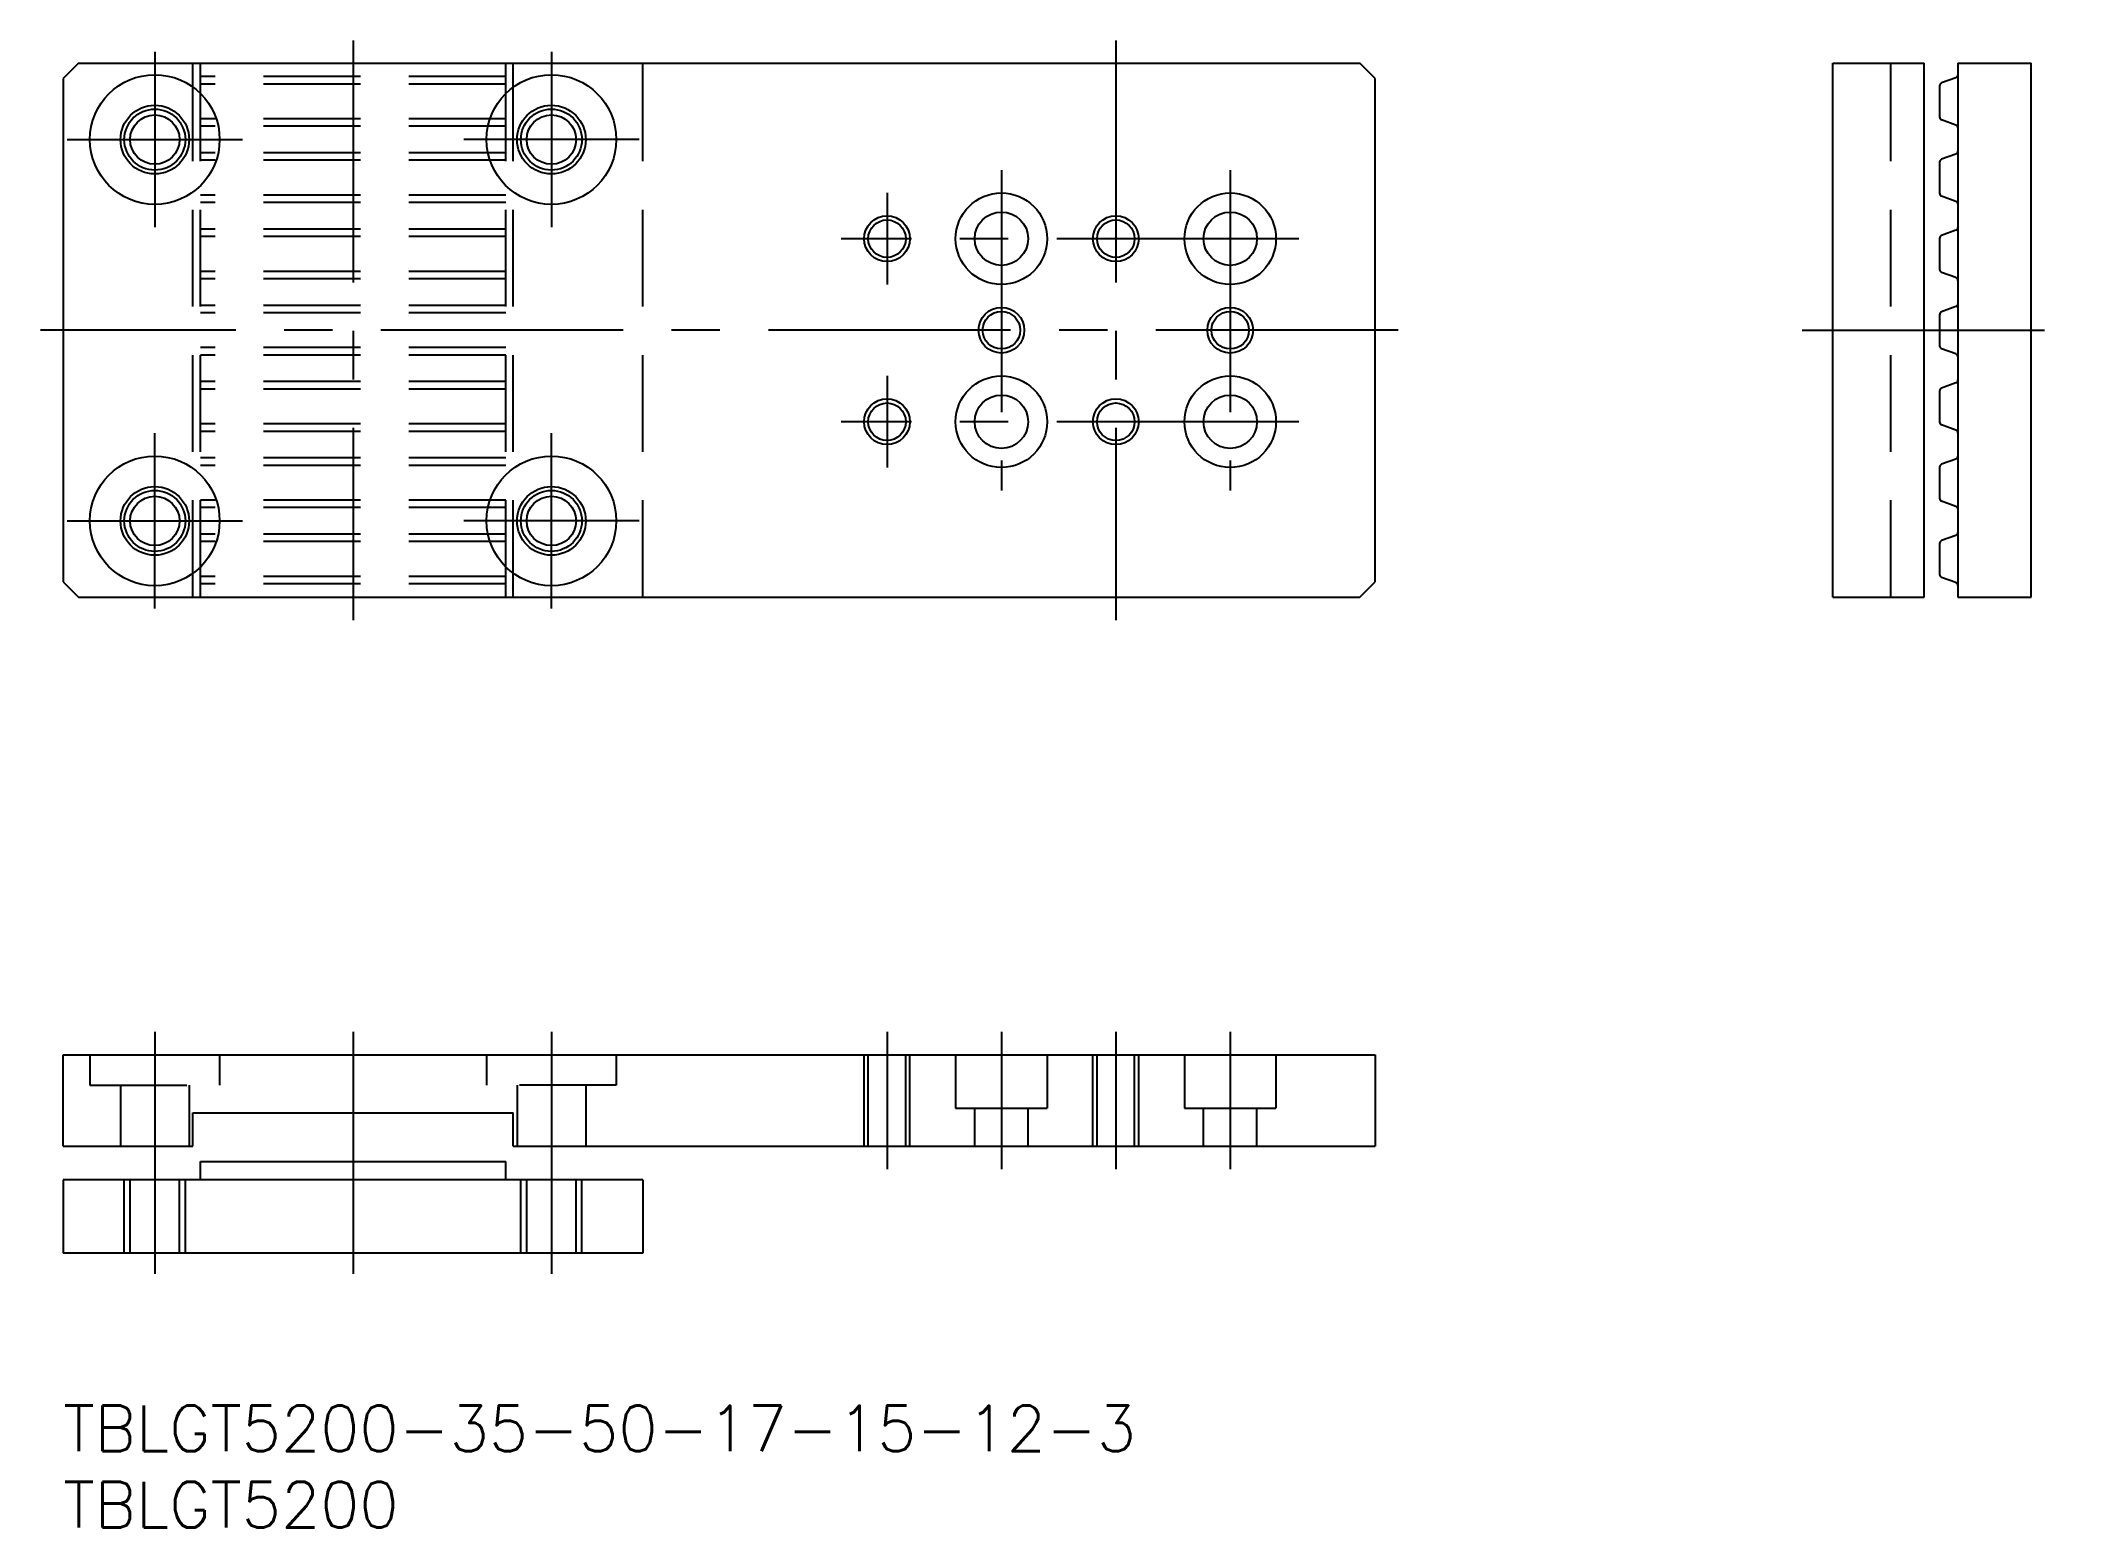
# Model space of a CAD drawing. Extents: x -2 to 131, y -8 to 90.
import ezdxf

# ---------------------------------------------------------------- set-up
doc = ezdxf.new("R2010")
doc.units = 0
doc.header["$LTSCALE"] = 0.5
doc.linetypes.add('CENTER', pattern=[50.8, 31.75, -6.35, 6.35, -6.35])
doc.linetypes.add('DASHED', pattern=[19.05, 12.7, -6.35])
for name, color, linetype in [('MSM_CENTER', 1, 'CENTER'), ('MSM_CONTINUOUS', 7, 'CONTINUOUS'), ('MSM_DASHED', 4, 'DASHED'), ('MSM_NARROW', 5, 'CONTINUOUS'), ('MSM_PART_NUMBER', 7, 'CONTINUOUS')]:
    doc.layers.add(name, color=color, linetype=linetype)
doc.styles.get("Standard").update_dxf_attribs({"font": 'txt.shx', "height": 2, "bigfont": 'bigfont.shx'})

# ---------------------------------------------------------------- blocks, each defined once
blk = doc.blocks.new('*U55')
at = {"layer": 'MSM_PART_NUMBER'}
blk.add_text('TBLGT5200-35-50-17-15-12-3', height=3, dxfattribs=at).set_placement((0, -3))
blk = doc.blocks.new('*U56')
at = {"layer": 'MSM_PART_NUMBER'}
blk.add_text('TBLGT5200', height=3, dxfattribs=at).set_placement((0, -8))

msp = doc.modelspace()

# ---------------------------------------------------------------- linework, layer by layer
at = {"layer": 'MSM_CENTER'}
for p, q in [((19, 89.5), (19, 51.5)), ((69, 89.5), (69, 51.5)), ((6, 88.75), (6, 77.25)), ((32, 88.75), (32, 77.25)), ((0.25, 83), (11.75, 83)), ((37.75, 83), (26.25, 83)), ((61.5, 81), (61.5, 60)), ((76.5, 81), (76.5, 60)), ((54, 79.5), (54, 73.5)), ((81, 76.5), (51, 76.5)), ((87.5, 70.5), (-1.5, 70.5)), ((114, 70.5), (131, 70.5)), ((54, 67.5), (54, 61.5)), ((6, 52.25), (6, 63.75)), ((32, 52.25), (32, 63.75)), ((81, 64.5), (51, 64.5)), ((0.25, 58), (11.75, 58)), ((37.75, 58), (26.25, 58)), ((6, 24.5), (6, 8.5)), ((19, 24.5), (19, 8.5)), ((32, 24.5), (32, 8.5)), ((54, 24.5), (54, 15.5)), ((61.5, 24.5), (61.5, 15.5)), ((69, 24.5), (69, 15.5)), ((76.5, 24.5), (76.5, 15.5))]:
    msp.add_line(p, q, dxfattribs=at)
at = {"layer": 'MSM_CONTINUOUS'}
for p, q in [((1, 88), (0, 87)), ((1, 88), (85, 88)), ((86, 87), (85, 88)), ((116, 53), (116, 88)), ((116, 88), (122, 88)), ((122, 53), (122, 88)), ((124.2, 88), (129, 88)), ((124.2, 88), (124.2, 53)), ((129, 53), (129, 88)), ((0, 87), (0, 54)), ((86, 54), (86, 87)), ((123, 86.52), (123, 84.48)), ((124.07, 87.05), (123.13, 86.71)), ((124.07, 83.95), (123.13, 84.29)), ((123, 81.52), (123, 79.48)), ((124.07, 82.05), (123.13, 81.71)), ((124.07, 78.95), (123.13, 79.29)), ((124.07, 77.05), (123.13, 76.71)), ((123, 76.52), (123, 74.48)), ((124.07, 73.95), (123.13, 74.29)), ((124.07, 72.05), (123.13, 71.71)), ((123, 71.52), (123, 69.48)), ((124.07, 68.95), (123.13, 69.29)), ((123, 66.52), (123, 64.48)), ((124.07, 67.05), (123.13, 66.71)), ((124.07, 63.95), (123.13, 64.29)), ((123, 61.52), (123, 59.48)), ((124.07, 62.05), (123.13, 61.71)), ((124.07, 58.95), (123.13, 59.29)), ((124.07, 57.05), (123.13, 56.71)), ((123, 56.52), (123, 54.48)), ((0, 54), (1, 53)), ((1, 53), (85, 53)), ((85, 53), (86, 54)), ((116, 53), (122, 53)), ((124.07, 53.95), (123.13, 54.29)), ((124.2, 53), (129, 53)), ((0, 23), (86, 23)), ((0, 17), (0, 23)), ((86, 23), (86, 17)), ((8.5, 19.2), (29.5, 19.2)), ((8.5, 17), (8.5, 19.2)), ((29.5, 17), (29.5, 19.2)), ((0, 17), (8.5, 17)), ((9, 16), (29, 16)), ((9, 14.8), (9, 16)), ((29, 14.8), (29, 16)), ((29.5, 17), (86, 17)), ((38, 14.8), (0, 14.8)), ((0, 14.8), (0, 10)), ((38, 14.8), (38, 10)), ((38, 10), (0, 10))]:
    msp.add_line(p, q, dxfattribs=at)
for centre, radius in [((6, 83), 4.25), ((32, 83), 4.25), ((6, 83), 2.25), ((32, 83), 2.25), ((6, 83), 1.62), ((32, 83), 1.62), ((61.5, 76.5), 3), ((76.5, 76.5), 3), ((61.5, 76.5), 1.75), ((76.5, 76.5), 1.75), ((54, 76.5), 1.23), ((69, 76.5), 1.23), ((61.5, 70.5), 1.23), ((76.5, 70.5), 1.23), ((61.5, 64.5), 3), ((76.5, 64.5), 3), ((54, 64.5), 1.23), ((61.5, 64.5), 1.75), ((69, 64.5), 1.23), ((76.5, 64.5), 1.75), ((6, 58), 4.25), ((32, 58), 4.25), ((6, 58), 2.25), ((32, 58), 2.25), ((6, 58), 1.62), ((32, 58), 1.62)]:
    msp.add_circle(centre, radius, dxfattribs=at)
for centre, start, end in [((123.2, 86.52), 110, 180), ((124, 87.24), 290, 0), ((123.2, 84.48), 180, 250), ((124, 83.76), 0, 70), ((124, 82.24), 290, 0), ((123.2, 81.52), 110, 180), ((123.2, 79.48), 180, 250), ((124, 78.76), 0, 70), ((124, 77.24), 290, 0), ((123.2, 76.52), 110, 180), ((123.2, 74.48), 180, 250), ((124, 73.76), 0, 70), ((123.2, 71.52), 110, 180), ((124, 72.24), 290, 0), ((123.2, 69.48), 180, 250), ((124, 68.76), 0, 70), ((123.2, 66.52), 110, 180), ((124, 67.24), 290, 0), ((123.2, 64.48), 180, 250), ((124, 63.76), 0, 70), ((123.2, 61.52), 110, 180), ((124, 62.24), 290, 0), ((123.2, 59.48), 180, 250), ((124, 58.76), 0, 70), ((124, 57.24), 290, 0), ((123.2, 56.52), 110, 180), ((123.2, 54.48), 180, 250), ((124, 53.76), 0, 70)]:
    msp.add_arc(centre, 0.2, start, end, dxfattribs=at)
at = {"layer": 'MSM_DASHED'}
for p, q in [((8.5, 53), (8.5, 88)), ((9, 53), (9, 88)), ((29, 53), (29, 88)), ((29.5, 53), (29.5, 88)), ((38, 53), (38, 88)), ((119.8, 53), (119.8, 88)), ((29, 87.13), (9, 87.13)), ((29, 86.64), (9, 86.64)), ((29, 84.36), (9, 84.36)), ((29, 83.87), (9, 83.87)), ((29, 82.13), (9, 82.13)), ((29, 81.64), (9, 81.64)), ((29, 79.36), (9, 79.36)), ((29, 78.87), (9, 78.87)), ((29, 77.13), (9, 77.13)), ((29, 76.64), (9, 76.64)), ((29, 74.36), (9, 74.36)), ((29, 73.87), (9, 73.87)), ((29, 72.13), (9, 72.13)), ((29, 71.64), (9, 71.64)), ((29, 69.36), (9, 69.36)), ((29, 68.87), (9, 68.87)), ((29, 67.13), (9, 67.13)), ((29, 66.64), (9, 66.64)), ((29, 64.36), (9, 64.36)), ((29, 63.87), (9, 63.87)), ((29, 62.13), (9, 62.13)), ((29, 61.64), (9, 61.64)), ((29, 59.36), (9, 59.36)), ((29, 58.87), (9, 58.87)), ((29, 57.13), (9, 57.13)), ((29, 56.64), (9, 56.64)), ((29, 54.36), (9, 54.36)), ((29, 53.87), (9, 53.87)), ((1.75, 23), (1.75, 21)), ((10.25, 23), (10.25, 21)), ((27.75, 23), (27.75, 21)), ((36.25, 23), (36.25, 21)), ((52.5, 17), (52.5, 23)), ((52.77, 17), (52.77, 23)), ((55.23, 17), (55.23, 23)), ((55.5, 17), (55.5, 23)), ((58.5, 23), (58.5, 19.5)), ((64.5, 23), (64.5, 19.5)), ((67.5, 17), (67.5, 23)), ((67.77, 17), (67.77, 23)), ((70.23, 17), (70.23, 23)), ((70.5, 17), (70.5, 23)), ((73.5, 23), (73.5, 19.5)), ((79.5, 23), (79.5, 19.5)), ((1.75, 21), (10.25, 21)), ((3.75, 21), (3.75, 17)), ((8.25, 21), (8.25, 17)), ((36.25, 21), (27.75, 21)), ((29.75, 21), (29.75, 17)), ((34.25, 21), (34.25, 17)), ((58.5, 19.5), (64.5, 19.5)), ((59.75, 17), (59.75, 19.5)), ((63.25, 17), (63.25, 19.5)), ((73.5, 19.5), (79.5, 19.5)), ((74.75, 17), (74.75, 19.5)), ((78.25, 17), (78.25, 19.5)), ((4, 10), (4, 14.8)), ((4.38, 10), (4.38, 14.8)), ((7.62, 10), (7.62, 14.8)), ((8, 10), (8, 14.8)), ((30, 10), (30, 14.8)), ((30.38, 10), (30.38, 14.8)), ((33.62, 10), (33.62, 14.8)), ((34, 10), (34, 14.8))]:
    msp.add_line(p, q, dxfattribs=at)
at = {"layer": 'MSM_NARROW'}
for centre, radius in [((6, 83), 2), ((32, 83), 2), ((54, 76.5), 1.5), ((69, 76.5), 1.5), ((61.5, 70.5), 1.5), ((76.5, 70.5), 1.5), ((54, 64.5), 1.5), ((69, 64.5), 1.5), ((6, 58), 2), ((32, 58), 2)]:
    msp.add_circle(centre, radius, dxfattribs=at)

# ---------------------------------------------------------------- block references
at = {"layer": 'MSM_CONTINUOUS'}
for name in ['*U55', '*U56']:
    msp.add_blockref(name, (0, 0), dxfattribs=at)

doc.saveas('drawing.dxf')
